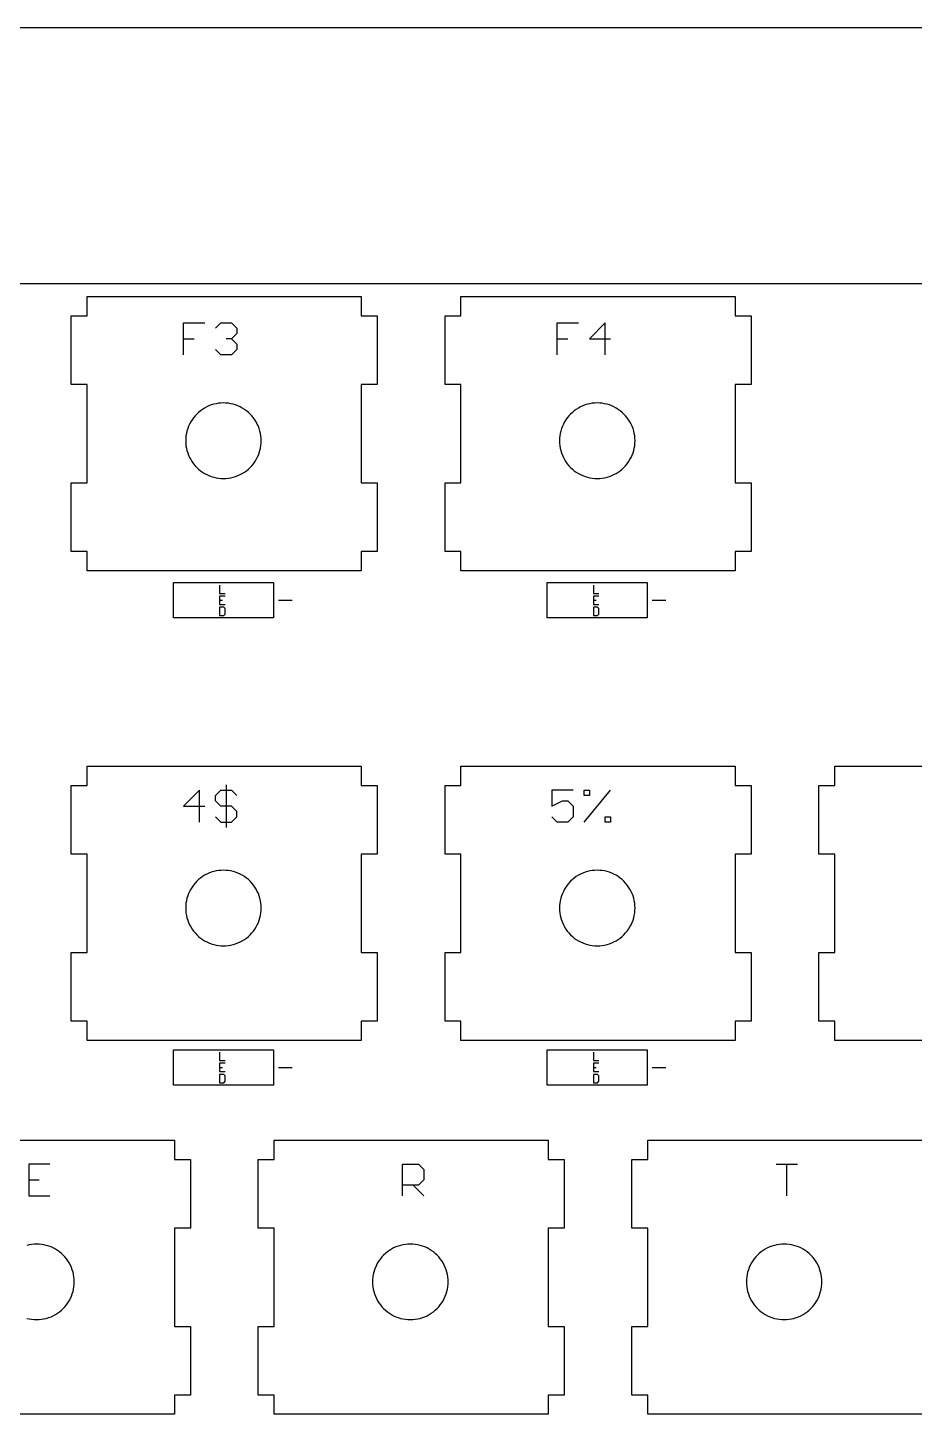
# Model space of a CAD drawing. Extents: x -174 to 183, y -92 to 46.
# Drawn here: x -93.8 to -48.6, y -24.7 to 46 of the extents above; entities that cross this region are included whole.
import ezdxf

# ---------------------------------------------------------------- set-up
doc = ezdxf.new("R2010")
doc.units = 0
doc.layers.get('0').update_dxf_attribs({"linetype": 'CONTINUOUS'})

msp = doc.modelspace()

# ---------------------------------------------------------------- linework, layer by layer
for p, q in [((175.943, 45.98), (-166.957, 45.98)), ((113.343, 32.931), (-166.013, 32.931)), ((-90.757, 31.3), (-90.757, 32.281)), ((-90.757, 32.281), (-76.787, 32.281)), ((-76.787, 32.281), (-76.787, 31.3)), ((-71.707, 32.281), (-57.737, 32.281)), ((-71.707, 31.3), (-71.707, 32.281)), ((-57.737, 32.281), (-57.737, 31.3)), ((-91.57, 27.8), (-91.57, 31.3)), ((-91.57, 31.3), (-90.757, 31.3)), ((-76.787, 31.3), (-75.974, 31.3)), ((-75.974, 31.3), (-75.974, 27.8)), ((-72.52, 31.3), (-71.707, 31.3)), ((-72.52, 27.8), (-72.52, 31.3)), ((-57.737, 31.3), (-56.924, 31.3)), ((-56.924, 31.3), (-56.924, 27.8)), ((-85.851, 30.937), (-84.767, 30.937)), ((-85.851, 30.123), (-85.851, 30.937)), ((-84.214, 30.666), (-83.943, 30.937)), ((-83.943, 30.937), (-83.401, 30.937)), ((-83.401, 30.937), (-83.129, 30.666)), ((-83.129, 30.395), (-83.401, 30.123)), ((-83.129, 30.666), (-83.129, 30.395)), ((-66.801, 30.937), (-65.717, 30.937)), ((-66.801, 30.123), (-66.801, 30.937)), ((-64.351, 30.937), (-65.164, 30.123)), ((-64.351, 29.31), (-64.351, 30.937)), ((-85.851, 29.31), (-85.851, 30.123)), ((-85.851, 30.123), (-85.309, 30.123)), ((-83.401, 30.123), (-83.672, 30.123)), ((-83.401, 30.123), (-83.129, 29.852)), ((-83.129, 29.852), (-83.129, 29.581)), ((-66.801, 29.31), (-66.801, 30.123)), ((-66.801, 30.123), (-66.259, 30.123)), ((-65.164, 30.123), (-64.079, 30.123)), ((-83.943, 29.31), (-84.214, 29.581)), ((-83.401, 29.31), (-83.943, 29.31)), ((-83.129, 29.581), (-83.401, 29.31)), ((-90.757, 27.8), (-91.57, 27.8)), ((-90.757, 22.791), (-90.757, 27.8)), ((-76.787, 27.8), (-76.787, 22.791)), ((-75.974, 27.8), (-76.787, 27.8)), ((-71.707, 27.8), (-72.52, 27.8)), ((-71.707, 22.791), (-71.707, 27.8)), ((-56.924, 27.8), (-57.737, 27.8)), ((-57.737, 27.8), (-57.737, 22.791)), ((-83.939, 26.852), (-84.064, 26.84)), ((-83.813, 26.856), (-83.939, 26.852)), ((-83.687, 26.852), (-83.813, 26.856)), ((-83.562, 26.84), (-83.687, 26.852)), ((-64.889, 26.852), (-65.014, 26.84)), ((-64.763, 26.856), (-64.889, 26.852)), ((-64.637, 26.852), (-64.763, 26.856)), ((-64.512, 26.84), (-64.637, 26.852)), ((-85.26, 26.2), (-85.34, 26.103)), ((-85.174, 26.292), (-85.26, 26.2)), ((-85.082, 26.378), (-85.174, 26.292)), ((-84.985, 26.458), (-85.082, 26.378)), ((-84.883, 26.532), (-84.985, 26.458)), ((-84.776, 26.598), (-84.883, 26.532)), ((-84.665, 26.658), (-84.776, 26.598)), ((-84.55, 26.71), (-84.665, 26.658)), ((-84.432, 26.754), (-84.55, 26.71)), ((-84.311, 26.791), (-84.432, 26.754)), ((-84.189, 26.819), (-84.311, 26.791)), ((-84.064, 26.84), (-84.189, 26.819)), ((-83.438, 26.819), (-83.562, 26.84)), ((-83.315, 26.791), (-83.438, 26.819)), ((-83.194, 26.754), (-83.315, 26.791)), ((-83.076, 26.71), (-83.194, 26.754)), ((-82.962, 26.658), (-83.076, 26.71)), ((-82.851, 26.598), (-82.962, 26.658)), ((-82.744, 26.532), (-82.851, 26.598)), ((-82.641, 26.458), (-82.744, 26.532)), ((-82.544, 26.378), (-82.641, 26.458)), ((-82.452, 26.292), (-82.544, 26.378)), ((-82.366, 26.2), (-82.452, 26.292)), ((-82.286, 26.103), (-82.366, 26.2)), ((-66.21, 26.2), (-66.29, 26.103)), ((-66.124, 26.292), (-66.21, 26.2)), ((-66.032, 26.378), (-66.124, 26.292)), ((-65.935, 26.458), (-66.032, 26.378)), ((-65.833, 26.532), (-65.935, 26.458)), ((-65.726, 26.598), (-65.833, 26.532)), ((-65.615, 26.658), (-65.726, 26.598)), ((-65.5, 26.71), (-65.615, 26.658)), ((-65.382, 26.754), (-65.5, 26.71)), ((-65.261, 26.791), (-65.382, 26.754)), ((-65.139, 26.819), (-65.261, 26.791)), ((-65.014, 26.84), (-65.139, 26.819)), ((-64.388, 26.819), (-64.512, 26.84)), ((-64.265, 26.791), (-64.388, 26.819)), ((-64.144, 26.754), (-64.265, 26.791)), ((-64.026, 26.71), (-64.144, 26.754)), ((-63.912, 26.658), (-64.026, 26.71)), ((-63.801, 26.598), (-63.912, 26.658)), ((-63.694, 26.532), (-63.801, 26.598)), ((-63.591, 26.458), (-63.694, 26.532)), ((-63.494, 26.378), (-63.591, 26.458)), ((-63.402, 26.292), (-63.494, 26.378)), ((-63.316, 26.2), (-63.402, 26.292)), ((-63.236, 26.103), (-63.316, 26.2)), ((-85.636, 25.55), (-85.673, 25.429)), ((-85.592, 25.668), (-85.636, 25.55)), ((-85.54, 25.783), (-85.592, 25.668)), ((-85.48, 25.894), (-85.54, 25.783)), ((-85.414, 26.001), (-85.48, 25.894)), ((-85.34, 26.103), (-85.414, 26.001)), ((-82.213, 26.001), (-82.286, 26.103)), ((-82.146, 25.894), (-82.213, 26.001)), ((-82.087, 25.783), (-82.146, 25.894)), ((-82.035, 25.668), (-82.087, 25.783)), ((-81.99, 25.55), (-82.035, 25.668)), ((-81.954, 25.429), (-81.99, 25.55)), ((-66.586, 25.55), (-66.623, 25.429)), ((-66.542, 25.668), (-66.586, 25.55)), ((-66.49, 25.783), (-66.542, 25.668)), ((-66.43, 25.894), (-66.49, 25.783)), ((-66.364, 26.001), (-66.43, 25.894)), ((-66.29, 26.103), (-66.364, 26.001)), ((-63.163, 26.001), (-63.236, 26.103)), ((-63.096, 25.894), (-63.163, 26.001)), ((-63.037, 25.783), (-63.096, 25.894)), ((-62.985, 25.668), (-63.037, 25.783)), ((-62.94, 25.55), (-62.985, 25.668)), ((-62.904, 25.429), (-62.94, 25.55)), ((-85.734, 25.057), (-85.738, 24.931)), ((-85.738, 24.931), (-85.734, 24.805)), ((-85.722, 25.182), (-85.734, 25.057)), ((-85.734, 24.805), (-85.722, 24.68)), ((-85.701, 25.307), (-85.722, 25.182)), ((-85.673, 25.429), (-85.701, 25.307)), ((-81.925, 25.307), (-81.954, 25.429)), ((-81.905, 25.182), (-81.925, 25.307)), ((-81.892, 25.057), (-81.905, 25.182)), ((-81.905, 24.68), (-81.892, 24.805)), ((-81.888, 24.931), (-81.892, 25.057)), ((-81.892, 24.805), (-81.888, 24.931)), ((-66.684, 25.057), (-66.688, 24.931)), ((-66.688, 24.931), (-66.684, 24.805)), ((-66.672, 25.182), (-66.684, 25.057)), ((-66.684, 24.805), (-66.672, 24.68)), ((-66.651, 25.307), (-66.672, 25.182)), ((-66.623, 25.429), (-66.651, 25.307)), ((-62.875, 25.307), (-62.904, 25.429)), ((-62.855, 25.182), (-62.875, 25.307)), ((-62.842, 25.057), (-62.855, 25.182)), ((-62.855, 24.68), (-62.842, 24.805)), ((-62.838, 24.931), (-62.842, 25.057)), ((-62.842, 24.805), (-62.838, 24.931)), ((-85.722, 24.68), (-85.701, 24.556)), ((-85.701, 24.556), (-85.673, 24.433)), ((-85.673, 24.433), (-85.636, 24.312)), ((-85.636, 24.312), (-85.592, 24.194)), ((-85.592, 24.194), (-85.54, 24.08)), ((-85.54, 24.08), (-85.48, 23.969)), ((-82.146, 23.969), (-82.087, 24.08)), ((-82.087, 24.08), (-82.035, 24.194)), ((-82.035, 24.194), (-81.99, 24.312)), ((-81.99, 24.312), (-81.954, 24.433)), ((-81.954, 24.433), (-81.925, 24.556)), ((-81.925, 24.556), (-81.905, 24.68)), ((-66.672, 24.68), (-66.651, 24.556)), ((-66.651, 24.556), (-66.623, 24.433)), ((-66.623, 24.433), (-66.586, 24.312)), ((-66.586, 24.312), (-66.542, 24.194)), ((-66.542, 24.194), (-66.49, 24.08)), ((-66.49, 24.08), (-66.43, 23.969)), ((-63.096, 23.969), (-63.037, 24.08)), ((-63.037, 24.08), (-62.985, 24.194)), ((-62.985, 24.194), (-62.94, 24.312)), ((-62.94, 24.312), (-62.904, 24.433)), ((-62.904, 24.433), (-62.875, 24.556)), ((-62.875, 24.556), (-62.855, 24.68)), ((-85.48, 23.969), (-85.414, 23.862)), ((-85.414, 23.862), (-85.34, 23.759)), ((-85.34, 23.759), (-85.26, 23.662)), ((-85.26, 23.662), (-85.174, 23.57)), ((-85.174, 23.57), (-85.082, 23.484)), ((-85.082, 23.484), (-84.985, 23.404)), ((-84.985, 23.404), (-84.883, 23.331)), ((-84.883, 23.331), (-84.776, 23.264)), ((-82.851, 23.264), (-82.744, 23.331)), ((-82.744, 23.331), (-82.641, 23.404)), ((-82.641, 23.404), (-82.544, 23.484)), ((-82.544, 23.484), (-82.452, 23.57)), ((-82.452, 23.57), (-82.366, 23.662)), ((-82.366, 23.662), (-82.286, 23.759)), ((-82.286, 23.759), (-82.213, 23.862)), ((-82.213, 23.862), (-82.146, 23.969)), ((-66.43, 23.969), (-66.364, 23.862)), ((-66.364, 23.862), (-66.29, 23.759)), ((-66.29, 23.759), (-66.21, 23.662)), ((-66.21, 23.662), (-66.124, 23.57)), ((-66.124, 23.57), (-66.032, 23.484)), ((-66.032, 23.484), (-65.935, 23.404)), ((-65.935, 23.404), (-65.833, 23.331)), ((-65.833, 23.331), (-65.726, 23.264)), ((-63.801, 23.264), (-63.694, 23.331)), ((-63.694, 23.331), (-63.591, 23.404)), ((-63.591, 23.404), (-63.494, 23.484)), ((-63.494, 23.484), (-63.402, 23.57)), ((-63.402, 23.57), (-63.316, 23.662)), ((-63.316, 23.662), (-63.236, 23.759)), ((-63.236, 23.759), (-63.163, 23.862)), ((-63.163, 23.862), (-63.096, 23.969)), ((-91.57, 19.291), (-91.57, 22.791)), ((-91.57, 22.791), (-90.757, 22.791)), ((-84.776, 23.264), (-84.665, 23.205)), ((-84.665, 23.205), (-84.55, 23.153)), ((-84.55, 23.153), (-84.432, 23.108)), ((-84.432, 23.108), (-84.311, 23.072)), ((-84.311, 23.072), (-84.189, 23.043)), ((-84.189, 23.043), (-84.064, 23.023)), ((-84.064, 23.023), (-83.939, 23.01)), ((-83.939, 23.01), (-83.813, 23.006)), ((-83.813, 23.006), (-83.687, 23.01)), ((-83.687, 23.01), (-83.562, 23.023)), ((-83.562, 23.023), (-83.438, 23.043)), ((-83.438, 23.043), (-83.315, 23.072)), ((-83.315, 23.072), (-83.194, 23.108)), ((-83.194, 23.108), (-83.076, 23.153)), ((-83.076, 23.153), (-82.962, 23.205)), ((-82.962, 23.205), (-82.851, 23.264)), ((-76.787, 22.791), (-75.974, 22.791)), ((-75.974, 22.791), (-75.974, 19.291)), ((-72.52, 22.791), (-71.707, 22.791)), ((-72.52, 19.291), (-72.52, 22.791)), ((-65.726, 23.264), (-65.615, 23.205)), ((-65.615, 23.205), (-65.5, 23.153)), ((-65.5, 23.153), (-65.382, 23.108)), ((-65.382, 23.108), (-65.261, 23.072)), ((-65.261, 23.072), (-65.139, 23.043)), ((-65.139, 23.043), (-65.014, 23.023)), ((-65.014, 23.023), (-64.889, 23.01)), ((-64.889, 23.01), (-64.763, 23.006)), ((-64.763, 23.006), (-64.637, 23.01)), ((-64.637, 23.01), (-64.512, 23.023)), ((-64.512, 23.023), (-64.388, 23.043)), ((-64.388, 23.043), (-64.265, 23.072)), ((-64.265, 23.072), (-64.144, 23.108)), ((-64.144, 23.108), (-64.026, 23.153)), ((-64.026, 23.153), (-63.912, 23.205)), ((-63.912, 23.205), (-63.801, 23.264)), ((-57.737, 22.791), (-56.924, 22.791)), ((-56.924, 22.791), (-56.924, 19.291)), ((-90.757, 19.291), (-91.57, 19.291)), ((-90.757, 18.311), (-90.757, 19.291)), ((-76.787, 19.291), (-76.787, 18.311)), ((-75.974, 19.291), (-76.787, 19.291)), ((-71.707, 19.291), (-72.52, 19.291)), ((-71.707, 18.311), (-71.707, 19.291)), ((-57.737, 19.291), (-57.737, 18.311)), ((-56.924, 19.291), (-57.737, 19.291)), ((-76.787, 18.311), (-90.757, 18.311)), ((-86.363, 15.906), (-86.363, 17.706)), ((-86.363, 17.706), (-81.263, 17.706)), ((-81.263, 17.706), (-81.263, 15.906)), ((-57.737, 18.311), (-71.707, 18.311)), ((-67.313, 15.906), (-67.313, 17.706)), ((-67.313, 17.706), (-62.213, 17.706)), ((-62.213, 17.706), (-62.213, 15.906)), ((-84.008, 17.581), (-84.008, 17.156)), ((-84.008, 17.156), (-83.724, 17.156)), ((-83.724, 17.019), (-84.008, 17.019)), ((-84.008, 17.019), (-84.008, 16.806)), ((-64.958, 17.581), (-64.958, 17.156)), ((-64.958, 17.156), (-64.674, 17.156)), ((-64.674, 17.019), (-64.958, 17.019)), ((-64.958, 17.019), (-64.958, 16.806)), ((-84.008, 16.806), (-83.866, 16.806)), ((-84.008, 16.806), (-84.008, 16.594)), ((-84.008, 16.594), (-83.724, 16.594)), ((-84.008, 16.456), (-84.008, 16.031)), ((-83.795, 16.456), (-84.008, 16.456)), ((-83.724, 16.385), (-83.795, 16.456)), ((-83.724, 16.102), (-83.724, 16.385)), ((-81.013, 16.806), (-80.313, 16.806)), ((-64.958, 16.806), (-64.816, 16.806)), ((-64.958, 16.806), (-64.958, 16.594)), ((-64.958, 16.594), (-64.674, 16.594)), ((-64.958, 16.456), (-64.958, 16.031)), ((-64.745, 16.456), (-64.958, 16.456)), ((-64.674, 16.385), (-64.745, 16.456)), ((-64.674, 16.102), (-64.674, 16.385)), ((-61.963, 16.806), (-61.263, 16.806)), ((-81.263, 15.906), (-86.363, 15.906)), ((-84.008, 16.031), (-83.795, 16.031)), ((-83.795, 16.031), (-83.724, 16.102)), ((-62.213, 15.906), (-67.313, 15.906)), ((-64.958, 16.031), (-64.745, 16.031)), ((-64.745, 16.031), (-64.674, 16.102)), ((-90.757, 8.341), (-76.787, 8.341)), ((-90.757, 7.36), (-90.757, 8.341)), ((-76.787, 8.341), (-76.787, 7.36)), ((-71.707, 8.341), (-57.737, 8.341)), ((-71.707, 7.36), (-71.707, 8.341)), ((-57.737, 8.341), (-57.737, 7.36)), ((-52.657, 8.341), (-38.687, 8.341)), ((-52.657, 7.36), (-52.657, 8.341)), ((-91.57, 7.36), (-90.757, 7.36)), ((-91.57, 3.86), (-91.57, 7.36)), ((-85.038, 7.124), (-85.851, 6.311)), ((-85.038, 5.497), (-85.038, 7.124)), ((-84.214, 6.853), (-83.943, 7.124)), ((-83.943, 7.124), (-83.401, 7.124)), ((-83.672, 7.396), (-83.672, 5.226)), ((-83.401, 7.124), (-83.129, 6.853)), ((-76.787, 7.36), (-75.974, 7.36)), ((-75.974, 7.36), (-75.974, 3.86)), ((-72.52, 3.86), (-72.52, 7.36)), ((-72.52, 7.36), (-71.707, 7.36)), ((-65.989, 7.124), (-67.074, 7.124)), ((-67.074, 7.124), (-67.074, 6.311)), ((-65.437, 7.124), (-65.166, 7.124)), ((-65.437, 6.853), (-65.437, 7.124)), ((-65.437, 5.497), (-64.081, 7.124)), ((-65.166, 7.124), (-65.166, 6.853)), ((-57.737, 7.36), (-56.924, 7.36)), ((-56.924, 7.36), (-56.924, 3.86)), ((-53.47, 7.36), (-52.657, 7.36)), ((-53.47, 3.86), (-53.47, 7.36)), ((-84.214, 6.582), (-84.214, 6.853)), ((-83.943, 6.311), (-84.214, 6.582)), ((-67.074, 6.311), (-66.532, 6.582)), ((-66.532, 6.582), (-66.261, 6.582)), ((-66.261, 6.582), (-65.989, 6.311)), ((-65.166, 6.853), (-65.437, 6.853)), ((-85.851, 6.311), (-84.767, 6.311)), ((-84.214, 5.769), (-83.943, 5.497)), ((-83.401, 6.311), (-83.943, 6.311)), ((-83.129, 6.04), (-83.401, 6.311)), ((-83.401, 5.497), (-83.129, 5.769)), ((-83.129, 5.769), (-83.129, 6.04)), ((-66.803, 5.497), (-67.074, 5.769)), ((-65.989, 5.769), (-66.261, 5.497)), ((-65.989, 6.311), (-65.989, 5.769)), ((-64.352, 5.497), (-64.352, 5.769)), ((-64.352, 5.769), (-64.081, 5.769)), ((-64.081, 5.769), (-64.081, 5.497)), ((-83.943, 5.497), (-83.401, 5.497)), ((-66.261, 5.497), (-66.803, 5.497)), ((-64.081, 5.497), (-64.352, 5.497)), ((-90.757, 3.86), (-91.57, 3.86)), ((-90.757, -1.149), (-90.757, 3.86)), ((-75.974, 3.86), (-76.787, 3.86)), ((-76.787, 3.86), (-76.787, -1.149)), ((-71.707, 3.86), (-72.52, 3.86)), ((-71.707, -1.149), (-71.707, 3.86)), ((-57.737, 3.86), (-57.737, -1.149)), ((-56.924, 3.86), (-57.737, 3.86)), ((-52.657, 3.86), (-53.47, 3.86)), ((-52.657, -1.149), (-52.657, 3.86)), ((-84.665, 2.845), (-84.776, 2.786)), ((-84.55, 2.897), (-84.665, 2.845)), ((-84.432, 2.941), (-84.55, 2.897)), ((-84.311, 2.978), (-84.432, 2.941)), ((-84.189, 3.007), (-84.311, 2.978)), ((-84.064, 3.027), (-84.189, 3.007)), ((-83.939, 3.039), (-84.064, 3.027)), ((-83.813, 3.044), (-83.939, 3.039)), ((-83.687, 3.039), (-83.813, 3.044)), ((-83.562, 3.027), (-83.687, 3.039)), ((-83.438, 3.007), (-83.562, 3.027)), ((-83.315, 2.978), (-83.438, 3.007)), ((-83.194, 2.941), (-83.315, 2.978)), ((-83.076, 2.897), (-83.194, 2.941)), ((-82.962, 2.845), (-83.076, 2.897)), ((-82.851, 2.786), (-82.962, 2.845)), ((-65.615, 2.845), (-65.726, 2.786)), ((-65.5, 2.897), (-65.615, 2.845)), ((-65.382, 2.941), (-65.5, 2.897)), ((-65.261, 2.978), (-65.382, 2.941)), ((-65.139, 3.007), (-65.261, 2.978)), ((-65.014, 3.027), (-65.139, 3.007)), ((-64.889, 3.039), (-65.014, 3.027)), ((-64.763, 3.044), (-64.889, 3.039)), ((-64.637, 3.039), (-64.763, 3.044)), ((-64.512, 3.027), (-64.637, 3.039)), ((-64.388, 3.007), (-64.512, 3.027)), ((-64.265, 2.978), (-64.388, 3.007)), ((-64.144, 2.941), (-64.265, 2.978)), ((-64.026, 2.897), (-64.144, 2.941)), ((-63.912, 2.845), (-64.026, 2.897)), ((-63.801, 2.786), (-63.912, 2.845)), ((-85.414, 2.188), (-85.48, 2.081)), ((-85.34, 2.29), (-85.414, 2.188)), ((-85.26, 2.388), (-85.34, 2.29)), ((-85.174, 2.48), (-85.26, 2.388)), ((-85.082, 2.566), (-85.174, 2.48)), ((-84.985, 2.646), (-85.082, 2.566)), ((-84.883, 2.719), (-84.985, 2.646)), ((-84.776, 2.786), (-84.883, 2.719)), ((-82.744, 2.719), (-82.851, 2.786)), ((-82.641, 2.646), (-82.744, 2.719)), ((-82.544, 2.566), (-82.641, 2.646)), ((-82.452, 2.48), (-82.544, 2.566)), ((-82.366, 2.388), (-82.452, 2.48)), ((-82.286, 2.29), (-82.366, 2.388)), ((-82.213, 2.188), (-82.286, 2.29)), ((-82.146, 2.081), (-82.213, 2.188)), ((-66.364, 2.188), (-66.43, 2.081)), ((-66.29, 2.29), (-66.364, 2.188)), ((-66.21, 2.388), (-66.29, 2.29)), ((-66.124, 2.48), (-66.21, 2.388)), ((-66.032, 2.566), (-66.124, 2.48)), ((-65.935, 2.646), (-66.032, 2.566)), ((-65.833, 2.719), (-65.935, 2.646)), ((-65.726, 2.786), (-65.833, 2.719)), ((-63.694, 2.719), (-63.801, 2.786)), ((-63.591, 2.646), (-63.694, 2.719)), ((-63.494, 2.566), (-63.591, 2.646)), ((-63.402, 2.48), (-63.494, 2.566)), ((-63.316, 2.388), (-63.402, 2.48)), ((-63.236, 2.29), (-63.316, 2.388)), ((-63.163, 2.188), (-63.236, 2.29)), ((-63.096, 2.081), (-63.163, 2.188)), ((-85.701, 1.494), (-85.722, 1.37)), ((-85.673, 1.617), (-85.701, 1.494)), ((-85.636, 1.737), (-85.673, 1.617)), ((-85.592, 1.855), (-85.636, 1.737)), ((-85.54, 1.97), (-85.592, 1.855)), ((-85.48, 2.081), (-85.54, 1.97)), ((-82.087, 1.97), (-82.146, 2.081)), ((-82.035, 1.855), (-82.087, 1.97)), ((-81.99, 1.737), (-82.035, 1.855)), ((-81.954, 1.617), (-81.99, 1.737)), ((-81.925, 1.494), (-81.954, 1.617)), ((-81.905, 1.37), (-81.925, 1.494)), ((-66.651, 1.494), (-66.672, 1.37)), ((-66.623, 1.617), (-66.651, 1.494)), ((-66.586, 1.737), (-66.623, 1.617)), ((-66.542, 1.855), (-66.586, 1.737)), ((-66.49, 1.97), (-66.542, 1.855)), ((-66.43, 2.081), (-66.49, 1.97)), ((-63.037, 1.97), (-63.096, 2.081)), ((-62.985, 1.855), (-63.037, 1.97)), ((-62.94, 1.737), (-62.985, 1.855)), ((-62.904, 1.617), (-62.94, 1.737)), ((-62.875, 1.494), (-62.904, 1.617)), ((-62.855, 1.37), (-62.875, 1.494)), ((-85.734, 1.245), (-85.738, 1.119)), ((-85.738, 1.119), (-85.734, 0.993)), ((-85.722, 1.37), (-85.734, 1.245)), ((-85.734, 0.993), (-85.722, 0.867)), ((-85.722, 0.867), (-85.701, 0.743)), ((-85.701, 0.743), (-85.673, 0.62)), ((-81.954, 0.62), (-81.925, 0.743)), ((-81.925, 0.743), (-81.905, 0.867)), ((-81.892, 1.245), (-81.905, 1.37)), ((-81.905, 0.867), (-81.892, 0.993)), ((-81.888, 1.119), (-81.892, 1.245)), ((-81.892, 0.993), (-81.888, 1.119)), ((-66.684, 1.245), (-66.688, 1.119)), ((-66.688, 1.119), (-66.684, 0.993)), ((-66.672, 1.37), (-66.684, 1.245)), ((-66.684, 0.993), (-66.672, 0.867)), ((-66.672, 0.867), (-66.651, 0.743)), ((-66.651, 0.743), (-66.623, 0.62)), ((-62.904, 0.62), (-62.875, 0.743)), ((-62.875, 0.743), (-62.855, 0.867)), ((-62.842, 1.245), (-62.855, 1.37)), ((-62.855, 0.867), (-62.842, 0.993)), ((-62.838, 1.119), (-62.842, 1.245)), ((-62.842, 0.993), (-62.838, 1.119)), ((-85.673, 0.62), (-85.636, 0.5)), ((-85.636, 0.5), (-85.592, 0.382)), ((-85.592, 0.382), (-85.54, 0.267)), ((-85.54, 0.267), (-85.48, 0.156)), ((-85.48, 0.156), (-85.414, 0.049)), ((-85.414, 0.049), (-85.34, -0.053)), ((-82.286, -0.053), (-82.213, 0.049)), ((-82.213, 0.049), (-82.146, 0.156)), ((-82.146, 0.156), (-82.087, 0.267)), ((-82.087, 0.267), (-82.035, 0.382)), ((-82.035, 0.382), (-81.99, 0.5)), ((-81.99, 0.5), (-81.954, 0.62)), ((-66.623, 0.62), (-66.586, 0.5)), ((-66.586, 0.5), (-66.542, 0.382)), ((-66.542, 0.382), (-66.49, 0.267)), ((-66.49, 0.267), (-66.43, 0.156)), ((-66.43, 0.156), (-66.364, 0.049)), ((-66.364, 0.049), (-66.29, -0.053)), ((-63.236, -0.053), (-63.163, 0.049)), ((-63.163, 0.049), (-63.096, 0.156)), ((-63.096, 0.156), (-63.037, 0.267)), ((-63.037, 0.267), (-62.985, 0.382)), ((-62.985, 0.382), (-62.94, 0.5)), ((-62.94, 0.5), (-62.904, 0.62)), ((-85.34, -0.053), (-85.26, -0.151)), ((-85.26, -0.151), (-85.174, -0.243)), ((-85.174, -0.243), (-85.082, -0.329)), ((-85.082, -0.329), (-84.985, -0.409)), ((-84.985, -0.409), (-84.883, -0.482)), ((-84.883, -0.482), (-84.776, -0.548)), ((-84.776, -0.548), (-84.665, -0.608)), ((-84.665, -0.608), (-84.55, -0.66)), ((-84.55, -0.66), (-84.432, -0.704)), ((-84.432, -0.704), (-84.311, -0.741)), ((-83.315, -0.741), (-83.194, -0.704)), ((-83.194, -0.704), (-83.076, -0.66)), ((-83.076, -0.66), (-82.962, -0.608)), ((-82.962, -0.608), (-82.851, -0.548)), ((-82.851, -0.548), (-82.744, -0.482)), ((-82.744, -0.482), (-82.641, -0.409)), ((-82.641, -0.409), (-82.544, -0.329)), ((-82.544, -0.329), (-82.452, -0.243)), ((-82.452, -0.243), (-82.366, -0.151)), ((-82.366, -0.151), (-82.286, -0.053)), ((-66.29, -0.053), (-66.21, -0.151)), ((-66.21, -0.151), (-66.124, -0.243)), ((-66.124, -0.243), (-66.032, -0.329)), ((-66.032, -0.329), (-65.935, -0.409)), ((-65.935, -0.409), (-65.833, -0.482)), ((-65.833, -0.482), (-65.726, -0.548)), ((-65.726, -0.548), (-65.615, -0.608)), ((-65.615, -0.608), (-65.5, -0.66)), ((-65.5, -0.66), (-65.382, -0.704)), ((-65.382, -0.704), (-65.261, -0.741)), ((-64.265, -0.741), (-64.144, -0.704)), ((-64.144, -0.704), (-64.026, -0.66)), ((-64.026, -0.66), (-63.912, -0.608)), ((-63.912, -0.608), (-63.801, -0.548)), ((-63.801, -0.548), (-63.694, -0.482)), ((-63.694, -0.482), (-63.591, -0.409)), ((-63.591, -0.409), (-63.494, -0.329)), ((-63.494, -0.329), (-63.402, -0.243)), ((-63.402, -0.243), (-63.316, -0.151)), ((-63.316, -0.151), (-63.236, -0.053)), ((-91.57, -4.649), (-91.57, -1.149)), ((-91.57, -1.149), (-90.757, -1.149)), ((-84.311, -0.741), (-84.189, -0.769)), ((-84.189, -0.769), (-84.064, -0.79)), ((-84.064, -0.79), (-83.939, -0.802)), ((-83.939, -0.802), (-83.813, -0.806)), ((-83.813, -0.806), (-83.687, -0.802)), ((-83.687, -0.802), (-83.562, -0.79)), ((-83.562, -0.79), (-83.438, -0.769)), ((-83.438, -0.769), (-83.315, -0.741)), ((-76.787, -1.149), (-75.974, -1.149)), ((-75.974, -1.149), (-75.974, -4.649)), ((-72.52, -1.149), (-71.707, -1.149)), ((-72.52, -4.649), (-72.52, -1.149)), ((-65.261, -0.741), (-65.139, -0.769)), ((-65.139, -0.769), (-65.014, -0.79)), ((-65.014, -0.79), (-64.889, -0.802)), ((-64.889, -0.802), (-64.763, -0.806)), ((-64.763, -0.806), (-64.637, -0.802)), ((-64.637, -0.802), (-64.512, -0.79)), ((-64.512, -0.79), (-64.388, -0.769)), ((-64.388, -0.769), (-64.265, -0.741)), ((-57.737, -1.149), (-56.924, -1.149)), ((-56.924, -1.149), (-56.924, -4.649)), ((-53.47, -4.649), (-53.47, -1.149)), ((-53.47, -1.149), (-52.657, -1.149)), ((-90.757, -4.649), (-91.57, -4.649)), ((-90.757, -5.629), (-90.757, -4.649)), ((-76.787, -4.649), (-76.787, -5.629)), ((-75.974, -4.649), (-76.787, -4.649)), ((-71.707, -4.649), (-72.52, -4.649)), ((-71.707, -5.629), (-71.707, -4.649)), ((-56.924, -4.649), (-57.737, -4.649)), ((-57.737, -4.649), (-57.737, -5.629)), ((-52.657, -4.649), (-53.47, -4.649)), ((-52.657, -5.629), (-52.657, -4.649)), ((-76.787, -5.629), (-90.757, -5.629)), ((-57.737, -5.629), (-71.707, -5.629)), ((-38.687, -5.629), (-52.657, -5.629)), ((-86.363, -7.906), (-86.363, -6.106)), ((-86.363, -6.106), (-81.263, -6.106)), ((-84.008, -6.231), (-84.008, -6.656)), ((-81.263, -6.106), (-81.263, -7.906)), ((-67.313, -7.906), (-67.313, -6.106)), ((-67.313, -6.106), (-62.213, -6.106)), ((-64.958, -6.231), (-64.958, -6.656)), ((-62.213, -6.106), (-62.213, -7.906)), ((-84.008, -6.656), (-83.724, -6.656)), ((-83.724, -6.794), (-84.008, -6.794)), ((-84.008, -6.794), (-84.008, -7.006)), ((-84.008, -7.006), (-83.866, -7.006)), ((-84.008, -7.006), (-84.008, -7.219)), ((-81.013, -7.006), (-80.313, -7.006)), ((-64.958, -6.656), (-64.674, -6.656)), ((-64.674, -6.794), (-64.958, -6.794)), ((-64.958, -6.794), (-64.958, -7.006)), ((-64.958, -7.006), (-64.816, -7.006)), ((-64.958, -7.006), (-64.958, -7.219)), ((-61.963, -7.006), (-61.263, -7.006)), ((-84.008, -7.219), (-83.724, -7.219)), ((-84.008, -7.356), (-84.008, -7.781)), ((-83.795, -7.356), (-84.008, -7.356)), ((-83.724, -7.427), (-83.795, -7.356)), ((-83.795, -7.781), (-83.724, -7.71)), ((-83.724, -7.71), (-83.724, -7.427)), ((-64.958, -7.219), (-64.674, -7.219)), ((-64.958, -7.356), (-64.958, -7.781)), ((-64.745, -7.356), (-64.958, -7.356)), ((-64.674, -7.427), (-64.745, -7.356)), ((-64.745, -7.781), (-64.674, -7.71)), ((-64.674, -7.71), (-64.674, -7.427)), ((-81.263, -7.906), (-86.363, -7.906)), ((-84.008, -7.781), (-83.795, -7.781)), ((-62.213, -7.906), (-67.313, -7.906)), ((-64.958, -7.781), (-64.745, -7.781)), ((-100.282, -10.709), (-86.312, -10.709)), ((-86.312, -10.709), (-86.312, -11.69)), ((-81.232, -10.709), (-67.262, -10.709)), ((-81.232, -11.69), (-81.232, -10.709)), ((-67.262, -10.709), (-67.262, -11.69)), ((-62.182, -11.69), (-62.182, -10.709)), ((-62.182, -10.709), (-48.212, -10.709)), ((-92.654, -11.926), (-93.739, -11.926)), ((-93.739, -11.926), (-93.739, -12.739)), ((-86.312, -11.69), (-85.499, -11.69)), ((-85.499, -11.69), (-85.499, -15.19)), ((-82.045, -15.19), (-82.045, -11.69)), ((-82.045, -11.69), (-81.232, -11.69)), ((-74.689, -11.926), (-73.876, -11.926)), ((-74.689, -13.01), (-74.689, -11.926)), ((-73.876, -11.926), (-73.604, -12.197)), ((-67.262, -11.69), (-66.449, -11.69)), ((-66.449, -11.69), (-66.449, -15.19)), ((-62.995, -15.19), (-62.995, -11.69)), ((-62.995, -11.69), (-62.182, -11.69)), ((-55.639, -11.926), (-55.097, -11.926)), ((-55.097, -13.553), (-55.097, -11.926)), ((-55.097, -11.926), (-54.554, -11.926)), ((-73.604, -12.197), (-73.604, -12.739)), ((-93.739, -12.739), (-93.197, -12.739)), ((-93.739, -12.739), (-93.739, -13.553)), ((-74.689, -13.553), (-74.689, -13.01)), ((-74.147, -13.01), (-74.689, -13.01)), ((-73.876, -13.01), (-74.147, -13.01)), ((-74.147, -13.01), (-73.604, -13.553)), ((-73.604, -12.739), (-73.876, -13.01)), ((-93.739, -13.553), (-92.654, -13.553)), ((-85.499, -15.19), (-86.312, -15.19)), ((-86.312, -15.19), (-86.312, -20.199)), ((-81.232, -15.19), (-82.045, -15.19)), ((-81.232, -20.199), (-81.232, -15.19)), ((-67.262, -15.19), (-67.262, -20.199)), ((-66.449, -15.19), (-67.262, -15.19)), ((-62.182, -15.19), (-62.995, -15.19)), ((-62.182, -20.199), (-62.182, -15.19)), ((-93.714, -16.043), (-93.836, -16.072)), ((-93.589, -16.023), (-93.714, -16.043)), ((-93.464, -16.011), (-93.589, -16.023)), ((-93.338, -16.006), (-93.464, -16.011)), ((-93.212, -16.011), (-93.338, -16.006)), ((-93.087, -16.023), (-93.212, -16.011)), ((-92.963, -16.043), (-93.087, -16.023)), ((-92.84, -16.072), (-92.963, -16.043)), ((-92.719, -16.109), (-92.84, -16.072)), ((-92.601, -16.153), (-92.719, -16.109)), ((-92.487, -16.205), (-92.601, -16.153)), ((-92.376, -16.264), (-92.487, -16.205)), ((-75.14, -16.205), (-75.251, -16.264)), ((-75.025, -16.153), (-75.14, -16.205)), ((-74.907, -16.109), (-75.025, -16.153)), ((-74.786, -16.072), (-74.907, -16.109)), ((-74.664, -16.043), (-74.786, -16.072)), ((-74.539, -16.023), (-74.664, -16.043)), ((-74.414, -16.011), (-74.539, -16.023)), ((-74.288, -16.006), (-74.414, -16.011)), ((-74.162, -16.011), (-74.288, -16.006)), ((-74.037, -16.023), (-74.162, -16.011)), ((-73.913, -16.043), (-74.037, -16.023)), ((-73.79, -16.072), (-73.913, -16.043)), ((-73.669, -16.109), (-73.79, -16.072)), ((-73.551, -16.153), (-73.669, -16.109)), ((-73.437, -16.205), (-73.551, -16.153)), ((-73.326, -16.264), (-73.437, -16.205)), ((-56.09, -16.205), (-56.201, -16.264)), ((-55.975, -16.153), (-56.09, -16.205)), ((-55.857, -16.109), (-55.975, -16.153)), ((-55.736, -16.072), (-55.857, -16.109)), ((-55.614, -16.043), (-55.736, -16.072)), ((-55.489, -16.023), (-55.614, -16.043)), ((-55.364, -16.011), (-55.489, -16.023)), ((-55.238, -16.006), (-55.364, -16.011)), ((-55.112, -16.011), (-55.238, -16.006)), ((-54.987, -16.023), (-55.112, -16.011)), ((-54.863, -16.043), (-54.987, -16.023)), ((-54.74, -16.072), (-54.863, -16.043)), ((-54.619, -16.109), (-54.74, -16.072)), ((-54.501, -16.153), (-54.619, -16.109)), ((-54.387, -16.205), (-54.501, -16.153)), ((-54.276, -16.264), (-54.387, -16.205)), ((-92.269, -16.331), (-92.376, -16.264)), ((-92.166, -16.404), (-92.269, -16.331)), ((-92.069, -16.484), (-92.166, -16.404)), ((-91.977, -16.57), (-92.069, -16.484)), ((-91.891, -16.662), (-91.977, -16.57)), ((-91.811, -16.76), (-91.891, -16.662)), ((-91.738, -16.862), (-91.811, -16.76)), ((-91.671, -16.969), (-91.738, -16.862)), ((-75.889, -16.862), (-75.955, -16.969)), ((-75.815, -16.76), (-75.889, -16.862)), ((-75.735, -16.662), (-75.815, -16.76)), ((-75.649, -16.57), (-75.735, -16.662)), ((-75.557, -16.484), (-75.649, -16.57)), ((-75.46, -16.404), (-75.557, -16.484)), ((-75.358, -16.331), (-75.46, -16.404)), ((-75.251, -16.264), (-75.358, -16.331)), ((-73.219, -16.331), (-73.326, -16.264)), ((-73.116, -16.404), (-73.219, -16.331)), ((-73.019, -16.484), (-73.116, -16.404)), ((-72.927, -16.57), (-73.019, -16.484)), ((-72.841, -16.662), (-72.927, -16.57)), ((-72.761, -16.76), (-72.841, -16.662)), ((-72.688, -16.862), (-72.761, -16.76)), ((-72.621, -16.969), (-72.688, -16.862)), ((-56.839, -16.862), (-56.905, -16.969)), ((-56.765, -16.76), (-56.839, -16.862)), ((-56.685, -16.662), (-56.765, -16.76)), ((-56.599, -16.57), (-56.685, -16.662)), ((-56.507, -16.484), (-56.599, -16.57)), ((-56.41, -16.404), (-56.507, -16.484)), ((-56.308, -16.331), (-56.41, -16.404)), ((-56.201, -16.264), (-56.308, -16.331)), ((-54.169, -16.331), (-54.276, -16.264)), ((-54.066, -16.404), (-54.169, -16.331)), ((-53.969, -16.484), (-54.066, -16.404)), ((-53.877, -16.57), (-53.969, -16.484)), ((-53.791, -16.662), (-53.877, -16.57)), ((-53.711, -16.76), (-53.791, -16.662)), ((-53.638, -16.862), (-53.711, -16.76)), ((-53.571, -16.969), (-53.638, -16.862)), ((-91.612, -17.08), (-91.671, -16.969)), ((-91.56, -17.195), (-91.612, -17.08)), ((-91.515, -17.313), (-91.56, -17.195)), ((-91.479, -17.433), (-91.515, -17.313)), ((-91.45, -17.556), (-91.479, -17.433)), ((-91.43, -17.68), (-91.45, -17.556)), ((-76.176, -17.556), (-76.197, -17.68)), ((-76.148, -17.433), (-76.176, -17.556)), ((-76.111, -17.313), (-76.148, -17.433)), ((-76.067, -17.195), (-76.111, -17.313)), ((-76.015, -17.08), (-76.067, -17.195)), ((-75.955, -16.969), (-76.015, -17.08)), ((-72.562, -17.08), (-72.621, -16.969)), ((-72.51, -17.195), (-72.562, -17.08)), ((-72.465, -17.313), (-72.51, -17.195)), ((-72.429, -17.433), (-72.465, -17.313)), ((-72.4, -17.556), (-72.429, -17.433)), ((-72.38, -17.68), (-72.4, -17.556)), ((-57.126, -17.556), (-57.147, -17.68)), ((-57.098, -17.433), (-57.126, -17.556)), ((-57.061, -17.313), (-57.098, -17.433)), ((-57.017, -17.195), (-57.061, -17.313)), ((-56.965, -17.08), (-57.017, -17.195)), ((-56.905, -16.969), (-56.965, -17.08)), ((-53.512, -17.08), (-53.571, -16.969)), ((-53.46, -17.195), (-53.512, -17.08)), ((-53.415, -17.313), (-53.46, -17.195)), ((-53.379, -17.433), (-53.415, -17.313)), ((-53.35, -17.556), (-53.379, -17.433)), ((-53.33, -17.68), (-53.35, -17.556)), ((-91.479, -18.43), (-91.45, -18.307)), ((-91.45, -18.307), (-91.43, -18.183)), ((-91.417, -17.805), (-91.43, -17.68)), ((-91.43, -18.183), (-91.417, -18.057)), ((-91.413, -17.931), (-91.417, -17.805)), ((-91.417, -18.057), (-91.413, -17.931)), ((-76.209, -17.805), (-76.213, -17.931)), ((-76.213, -17.931), (-76.209, -18.057)), ((-76.197, -17.68), (-76.209, -17.805)), ((-76.209, -18.057), (-76.197, -18.183)), ((-76.197, -18.183), (-76.176, -18.307)), ((-76.176, -18.307), (-76.148, -18.43)), ((-72.429, -18.43), (-72.4, -18.307)), ((-72.4, -18.307), (-72.38, -18.183)), ((-72.367, -17.805), (-72.38, -17.68)), ((-72.38, -18.183), (-72.367, -18.057)), ((-72.363, -17.931), (-72.367, -17.805)), ((-72.367, -18.057), (-72.363, -17.931)), ((-57.159, -17.805), (-57.163, -17.931)), ((-57.163, -17.931), (-57.159, -18.057)), ((-57.147, -17.68), (-57.159, -17.805)), ((-57.159, -18.057), (-57.147, -18.183)), ((-57.147, -18.183), (-57.126, -18.307)), ((-57.126, -18.307), (-57.098, -18.43)), ((-53.379, -18.43), (-53.35, -18.307)), ((-53.35, -18.307), (-53.33, -18.183)), ((-53.317, -17.805), (-53.33, -17.68)), ((-53.33, -18.183), (-53.317, -18.057)), ((-53.313, -17.931), (-53.317, -17.805)), ((-53.317, -18.057), (-53.313, -17.931)), ((-91.811, -19.103), (-91.738, -19.001)), ((-91.738, -19.001), (-91.671, -18.894)), ((-91.671, -18.894), (-91.612, -18.783)), ((-91.612, -18.783), (-91.56, -18.668)), ((-91.56, -18.668), (-91.515, -18.55)), ((-91.515, -18.55), (-91.479, -18.43)), ((-76.148, -18.43), (-76.111, -18.55)), ((-76.111, -18.55), (-76.067, -18.668)), ((-76.067, -18.668), (-76.015, -18.783)), ((-76.015, -18.783), (-75.955, -18.894)), ((-75.955, -18.894), (-75.889, -19.001)), ((-75.889, -19.001), (-75.815, -19.103)), ((-72.761, -19.103), (-72.688, -19.001)), ((-72.688, -19.001), (-72.621, -18.894)), ((-72.621, -18.894), (-72.562, -18.783)), ((-72.562, -18.783), (-72.51, -18.668)), ((-72.51, -18.668), (-72.465, -18.55)), ((-72.465, -18.55), (-72.429, -18.43)), ((-57.098, -18.43), (-57.061, -18.55)), ((-57.061, -18.55), (-57.017, -18.668)), ((-57.017, -18.668), (-56.965, -18.783)), ((-56.965, -18.783), (-56.905, -18.894)), ((-56.905, -18.894), (-56.839, -19.001)), ((-56.839, -19.001), (-56.765, -19.103)), ((-53.711, -19.103), (-53.638, -19.001)), ((-53.638, -19.001), (-53.571, -18.894)), ((-53.571, -18.894), (-53.512, -18.783)), ((-53.512, -18.783), (-53.46, -18.668)), ((-53.46, -18.668), (-53.415, -18.55)), ((-53.415, -18.55), (-53.379, -18.43)), ((-92.84, -19.791), (-92.719, -19.754)), ((-92.719, -19.754), (-92.601, -19.71)), ((-92.601, -19.71), (-92.487, -19.658)), ((-92.487, -19.658), (-92.376, -19.598)), ((-92.376, -19.598), (-92.269, -19.532)), ((-92.269, -19.532), (-92.166, -19.459)), ((-92.166, -19.459), (-92.069, -19.379)), ((-92.069, -19.379), (-91.977, -19.293)), ((-91.977, -19.293), (-91.891, -19.201)), ((-91.891, -19.201), (-91.811, -19.103)), ((-75.815, -19.103), (-75.735, -19.201)), ((-75.735, -19.201), (-75.649, -19.293)), ((-75.649, -19.293), (-75.557, -19.379)), ((-75.557, -19.379), (-75.46, -19.459)), ((-75.46, -19.459), (-75.358, -19.532)), ((-75.358, -19.532), (-75.251, -19.598)), ((-75.251, -19.598), (-75.14, -19.658)), ((-75.14, -19.658), (-75.025, -19.71)), ((-75.025, -19.71), (-74.907, -19.754)), ((-74.907, -19.754), (-74.786, -19.791)), ((-73.79, -19.791), (-73.669, -19.754)), ((-73.669, -19.754), (-73.551, -19.71)), ((-73.551, -19.71), (-73.437, -19.658)), ((-73.437, -19.658), (-73.326, -19.598)), ((-73.326, -19.598), (-73.219, -19.532)), ((-73.219, -19.532), (-73.116, -19.459)), ((-73.116, -19.459), (-73.019, -19.379)), ((-73.019, -19.379), (-72.927, -19.293)), ((-72.927, -19.293), (-72.841, -19.201)), ((-72.841, -19.201), (-72.761, -19.103)), ((-56.765, -19.103), (-56.685, -19.201)), ((-56.685, -19.201), (-56.599, -19.293)), ((-56.599, -19.293), (-56.507, -19.379)), ((-56.507, -19.379), (-56.41, -19.459)), ((-56.41, -19.459), (-56.308, -19.532)), ((-56.308, -19.532), (-56.201, -19.598)), ((-56.201, -19.598), (-56.09, -19.658)), ((-56.09, -19.658), (-55.975, -19.71)), ((-55.975, -19.71), (-55.857, -19.754)), ((-55.857, -19.754), (-55.736, -19.791)), ((-54.74, -19.791), (-54.619, -19.754)), ((-54.619, -19.754), (-54.501, -19.71)), ((-54.501, -19.71), (-54.387, -19.658)), ((-54.387, -19.658), (-54.276, -19.598)), ((-54.276, -19.598), (-54.169, -19.532)), ((-54.169, -19.532), (-54.066, -19.459)), ((-54.066, -19.459), (-53.969, -19.379)), ((-53.969, -19.379), (-53.877, -19.293)), ((-53.877, -19.293), (-53.791, -19.201)), ((-53.791, -19.201), (-53.711, -19.103)), ((-93.836, -19.791), (-93.714, -19.819)), ((-93.714, -19.819), (-93.589, -19.84)), ((-93.589, -19.84), (-93.464, -19.852)), ((-93.464, -19.852), (-93.338, -19.856)), ((-93.338, -19.856), (-93.212, -19.852)), ((-93.212, -19.852), (-93.087, -19.84)), ((-93.087, -19.84), (-92.963, -19.819)), ((-92.963, -19.819), (-92.84, -19.791)), ((-86.312, -20.199), (-85.499, -20.199)), ((-85.499, -20.199), (-85.499, -23.699)), ((-82.045, -23.699), (-82.045, -20.199)), ((-82.045, -20.199), (-81.232, -20.199)), ((-74.786, -19.791), (-74.664, -19.819)), ((-74.664, -19.819), (-74.539, -19.84)), ((-74.539, -19.84), (-74.414, -19.852)), ((-74.414, -19.852), (-74.288, -19.856)), ((-74.288, -19.856), (-74.162, -19.852)), ((-74.162, -19.852), (-74.037, -19.84)), ((-74.037, -19.84), (-73.913, -19.819)), ((-73.913, -19.819), (-73.79, -19.791)), ((-67.262, -20.199), (-66.449, -20.199)), ((-66.449, -20.199), (-66.449, -23.699)), ((-62.995, -20.199), (-62.182, -20.199)), ((-62.995, -23.699), (-62.995, -20.199)), ((-55.736, -19.791), (-55.614, -19.819)), ((-55.614, -19.819), (-55.489, -19.84)), ((-55.489, -19.84), (-55.364, -19.852)), ((-55.364, -19.852), (-55.238, -19.856)), ((-55.238, -19.856), (-55.112, -19.852)), ((-55.112, -19.852), (-54.987, -19.84)), ((-54.987, -19.84), (-54.863, -19.819)), ((-54.863, -19.819), (-54.74, -19.791)), ((-85.499, -23.699), (-86.312, -23.699)), ((-86.312, -23.699), (-86.312, -24.679)), ((-81.232, -23.699), (-82.045, -23.699)), ((-81.232, -24.679), (-81.232, -23.699)), ((-67.262, -23.699), (-67.262, -24.679)), ((-66.449, -23.699), (-67.262, -23.699)), ((-62.182, -23.699), (-62.995, -23.699)), ((-62.182, -24.679), (-62.182, -23.699)), ((-86.312, -24.679), (-100.282, -24.679)), ((-67.262, -24.679), (-81.232, -24.679)), ((-48.212, -24.679), (-62.182, -24.679))]:
    msp.add_line(p, q)

doc.saveas('drawing.dxf')
